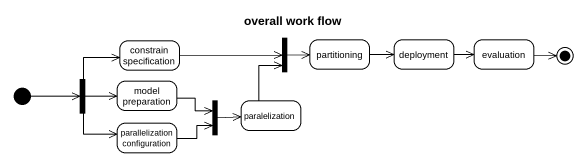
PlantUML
@startuml
title overall work flow
hide empty description
state "constrain specification" as constrain_specification
state fork1 <<join>>
state partitioning
state deployment
state evaluation
state fork2 <<fork>>
state "model preparation" as model_preparation
state fork3 <<join>>
state paralelization
state "parallelization configuration" as parallelization
[*] -right-> fork2
constrain_specification -right-> fork1
fork1 -right-> partitioning
partitioning -right-> deployment
deployment -right-> evaluation
fork2 -up-> constrain_specification
fork2 -right-> model_preparation
fork2 --> parallelization
model_preparation -right-> fork3
fork3 -right-> paralelization
paralelization -up-> fork1
parallelization -right-> fork3
evaluation -right-> [*]
@enduml
